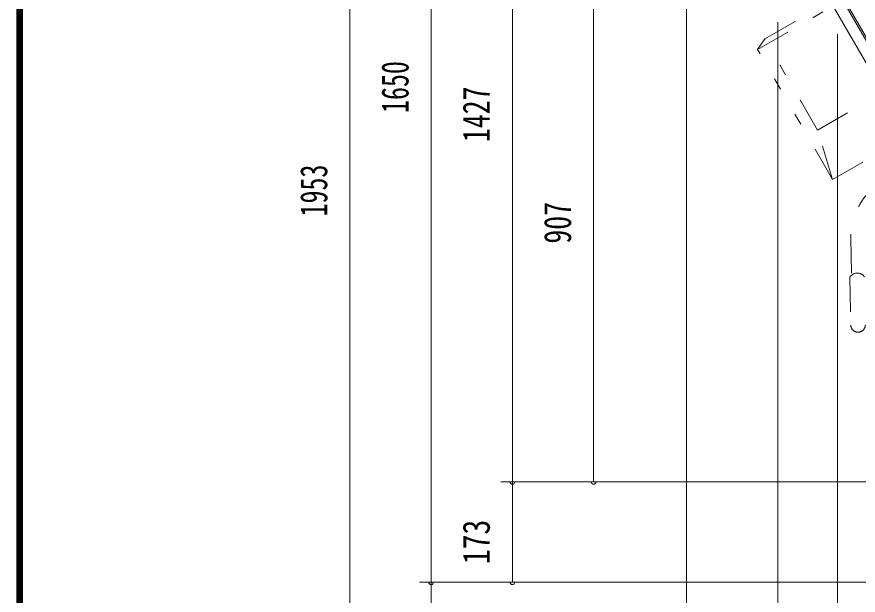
# Model space of a CAD drawing. Units: millimetres, scale not verified. Extents: x -5740 to 5740, y -4020 to 4020.
# Drawn here: x -5740 to -4290, y -124 to 873 of the extents above; entities that cross this region are included whole.
import ezdxf
from ezdxf.enums import TextEntityAlignment as Align

# ---------------------------------------------------------------- set-up
doc = ezdxf.new("R2010")
doc.units = ezdxf.units.MM
doc.header["$LTSCALE"] = 10
doc.linetypes.add('USER5', pattern=[25, 6, -5, 2, -5, 2, -5])
for name, color, linetype, lineweight in [('0-0_0', 7, 'Continuous', 18), ('0-1_0-F1TEXT', 5, 'Continuous', 18), ('0-2_2ラック-03BODL', 7, 'Continuous', 18), ('0-4_2ラック-6下ラック前', 3, 'Continuous', 18), ('0-6_2ラック-B下自転車前', 2, 'USER5', 18), ('0-9_2ラック-F寸法', 3, 'Continuous', 18)]:
    doc.layers.add(name, color=color, linetype=linetype, lineweight=lineweight)
doc.styles.add('ＭＳ ゴシック', font='')
doc.styles.get('ＭＳ ゴシック').set_extended_font_data('MS Gothic')

# ---------------------------------------------------------------- blocks, each defined once
blk = doc.blocks.new('CCL-CYC-BACK-TOP_1')
at = {"layer": '0-6_2ラック-B下自転車前'}
for p, q in [((-200, 1495.5), (-180, 1505.14)), ((-200, 1495.5), (200, 1495.5)), ((-200, 1236.94), (-200, 1495.5)), ((-180, 1323.71), (180, 1323.71)), ((-200, 1236.94), (200, 1236.94)), ((-223.6, 1133.67), (-254.7, 1077.59)), ((-258.35, 1076.16), (-298.43, 1003.88))]:
    blk.add_line(p, q, dxfattribs=at)
blk.add_lwpolyline([(-200, 1236.94), (-180, 1323.71), (-180, 1505.14), (180, 1505.14)], dxfattribs=at)
for centre, radius, start, end in [((-127.4, 1080.32), 110, 90, 150.9888), ((-251.2, 1063.28), 14.73, 2.96272, 119.01704), ((-287.5, 997.82), 12.5, 150.98737, 330.98737)]:
    blk.add_arc(centre, radius, start, end, dxfattribs=at)
blk = doc.blocks.new('ｃｃｒ30ｌ')
at = {"layer": '0-4_2ラック-6下ラック前', "color": 7}
for p, q in [((-2657.4, 3395.34), (-1907.16, 2095.87)), ((-2416.11, 2939.4), (-2673.28, 3384.83)), ((-2617.06, 3331.46), (-1892.06, 2075.72))]:
    blk.add_line(p, q, dxfattribs=at)

msp = doc.modelspace()

# ---------------------------------------------------------------- linework, layer by layer
at = {"layer": '0-1_0-F1TEXT'}
for points in [[(5740, 4020.13), (-5740, 4020.13), (-5740, -4019.87), (5740, -4019.87)], [(5739, 4019.13), (5739, -4018.87), (-5739, -4018.87), (-5739, 4019.13)], [(5738, 4018.13), (5738, -4017.87), (-5738, -4017.87), (-5738, 4018.13)], [(5737, 4017.13), (5737, -4016.87), (-5737, -4016.87), (-5737, 4017.13)], [(5736, 4016.13), (5736, -4015.87), (-5736, -4015.87), (-5736, 4016.13)], [(5735, 4015.13), (5735, -4014.87), (-5735, -4014.87), (-5735, 4015.13)], [(5734, 4014.13), (5734, -4013.87), (-5734, -4013.87), (-5734, 4014.13)], [(5733, 4013.13), (5733, -4012.87), (-5733, -4012.87), (-5733, 4013.13)], [(5732, 4012.13), (5732, -4011.87), (-5732, -4011.87), (-5732, 4012.13)], [(5731, 4011.13), (5731, -4010.87), (-5731, -4010.87), (-5731, 4011.13)], [(5730, 4010.13), (5730, -4009.87), (-5730, -4009.87), (-5730, 4010.13)]]:
    msp.add_lwpolyline(points, close=True, dxfattribs=at)
at = {"layer": '0-2_2ラック-03BODL'}
msp.add_lwpolyline([(-1724.57, 1548.73), (-4586.21, 1548.73), (-4586.21, -661.08)], dxfattribs=at)
at = {"layer": '0-9_2ラック-F寸法'}
for p, q in [((-5166.21, 1548.73), (-5166.21, -404.27)), ((-5026.21, -246.27), (-5026.21, 1548.73)), ((-4886.21, 1533.73), (-4886.21, -86.27)), ((-4746.21, 948.73), (-4746.21, 71.73)), ((-4428.71, -1091.08), (-4428.71, 864.09)), ((-4326.21, -951.08), (-4326.21, 843.73)), ((-4906.21, 71.73), (-3522.17, 71.73)), ((-4882.21, 71.73), (-4890.21, 71.73)), ((-4742.21, 71.73), (-4750.21, 71.73)), ((-4886.21, -86.27), (-4886.21, -101.27)), ((-5046.21, -101.27), (-3477.78, -101.27)), ((-5022.21, -101.27), (-5030.21, -101.27)), ((-4882.21, -101.27), (-4890.21, -101.27))]:
    msp.add_line(p, q, dxfattribs=at)
for centre in [(-4886.21, 71.73), (-4746.21, 71.73), (-5026.21, -101.27), (-4886.21, -101.27)]:
    msp.add_arc(centre, 4, 180, 0, dxfattribs=at)

# ---------------------------------------------------------------- block references
at = {"layer": '0-0_0'}
msp.add_blockref('ｃｃｒ30ｌ', (-1780.39, -2284.34), dxfattribs=at)
at = {"layer": '0-6_2ラック-B下自転車前', "rotation": 30}
msp.add_blockref('CCL-CYC-BACK-TOP_1', (-3542.76, -378.24), dxfattribs=at)

# ---------------------------------------------------------------- texts
at = {"layer": '0-9_2ラック-F寸法', "color": 7, "style": 'ＭＳ ゴシック'}
for s, width, p in [('1650', 0.7, (-5051.01, 707.72)), ('1427', 0.75, (-4911.01, 657.46)), ('1953', 0.7, (-5191.01, 529.28)), ('907', 0.75, (-4771.01, 482.41)), ('173', 0.8, (-4911.01, -70.09))]:
    msp.add_text(s, height=46.89, rotation=90, dxfattribs=dict(at, width=width)).set_placement(p, align=Align.BOTTOM_LEFT)

doc.saveas('drawing.dxf')
